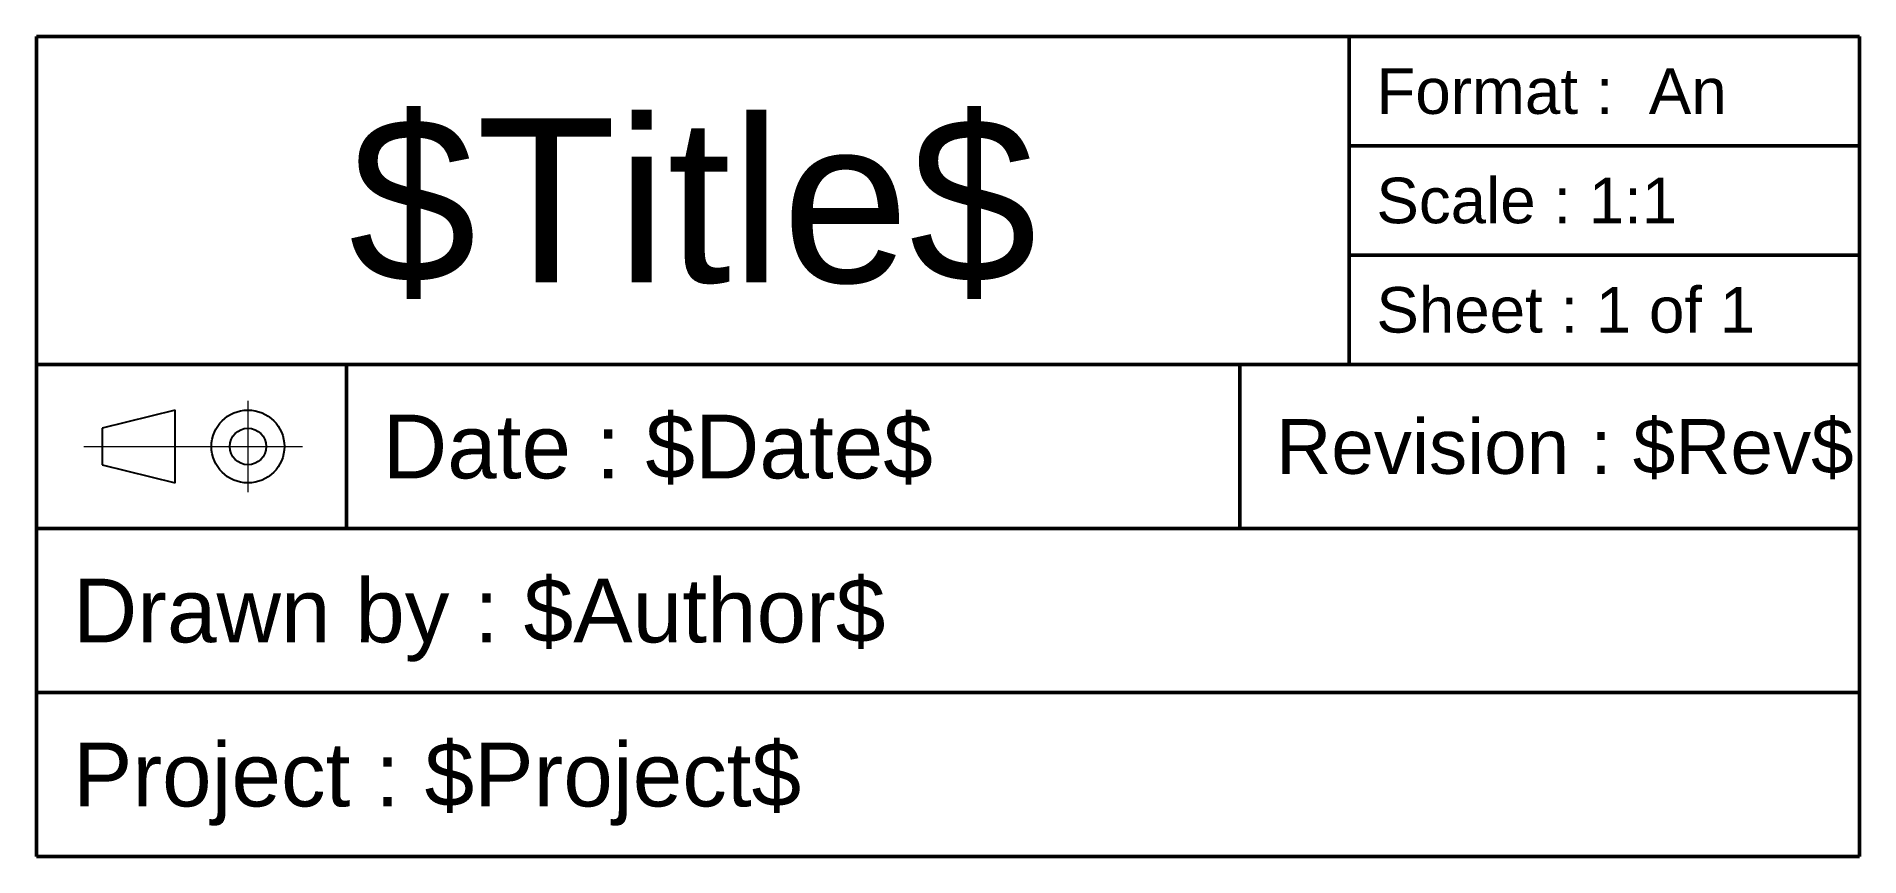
# Model space of a CAD drawing. Header units: millimetres. Extents: x 0 to 100, y 0 to 45.
import ezdxf
from ezdxf.enums import TextEntityAlignment as Align

# ---------------------------------------------------------------- set-up
doc = ezdxf.new("R2010")
doc.units = ezdxf.units.MM
doc.linetypes.add('ACAD_ISO08W100', pattern=[36, 24, -3, 6, -3])
doc.layers.add('cartouche', color=178, linetype='Continuous', lineweight=25, true_color=0x000000)
doc.styles.add('textstyle11', font='')
doc.styles.add('textstyle12', font='')
doc.styles.add('textstyle13', font='')
doc.styles.add('textstyle14', font='')
doc.styles.add('textstyle15', font='')
doc.styles.add('textstyle16', font='')
doc.styles.add('textstyle17', font='')
doc.styles.add('textstyle18', font='')
doc.styles.get('textstyle11').set_extended_font_data('Arial')
doc.styles.get('textstyle12').set_extended_font_data('Arial')
doc.styles.get('textstyle13').set_extended_font_data('Arial')
doc.styles.get('textstyle14').set_extended_font_data('Arial')
doc.styles.get('textstyle15').set_extended_font_data('Arial')
doc.styles.get('textstyle16').set_extended_font_data('Arial')
doc.styles.get('textstyle17').set_extended_font_data('Arial')
doc.styles.get('textstyle18').set_extended_font_data('Arial')

msp = doc.modelspace()

# ---------------------------------------------------------------- linework, layer by layer
at = {"layer": 'cartouche', "lineweight": 50}
for p, q in [((0, 45), (100, 45)), ((0, 45), (0, 0)), ((72, 45), (72, 27)), ((100, 45), (100, 0)), ((72, 39), (100, 39)), ((72, 33), (100, 33)), ((0, 27), (100, 27)), ((17, 27), (17, 18)), ((66, 27), (66, 18)), ((0, 18), (100, 18)), ((0, 9), (100, 9)), ((0, 0), (100, 0))]:
    msp.add_line(p, q, dxfattribs=at)
at = {"layer": 'cartouche', "linetype": 'ACAD_ISO08W100', "lineweight": 13}
for p, q in [((11.6, 25), (11.6, 20)), ((2.6, 22.5), (14.6, 22.5))]:
    msp.add_line(p, q, dxfattribs=at)
at = {"layer": 'cartouche'}
for p, q in [((7.6, 24.5), (3.6, 23.5)), ((7.6, 20.5), (7.6, 24.5)), ((3.6, 23.5), (3.6, 21.5)), ((3.6, 21.5), (7.6, 20.5))]:
    msp.add_line(p, q, dxfattribs=at)
for radius in [2, 1]:
    msp.add_circle((11.6, 22.5), radius, dxfattribs=at)

# ---------------------------------------------------------------- texts
for s, height, style, p in [('Format :  An', 2.5, 'textstyle16', (73.5, 42)), ('Scale : 1:1', 2.5, 'textstyle17', (73.5, 36)), ('Sheet : 1 of 1', 2.5, 'textstyle15', (73.5, 30)), ('Date : $Date$', 3.5, 'textstyle12', (19, 22.5)), ('Revision : $Rev$', 3, 'textstyle13', (68, 22.5)), ('Drawn by : $Author$', 3.5, 'textstyle14', (2, 13.5)), ('Project : $Project$', 3.5, 'textstyle18', (2, 4.5))]:
    msp.add_text(s, height=height, dxfattribs=dict(at, style=style)).set_placement(p, align=Align.MIDDLE_LEFT)
at = {"layer": 'cartouche', "style": 'textstyle11'}
msp.add_text('$Title$', height=9, dxfattribs=at).set_placement((36, 36), align=Align.MIDDLE_CENTER)

doc.saveas('drawing.dxf')
